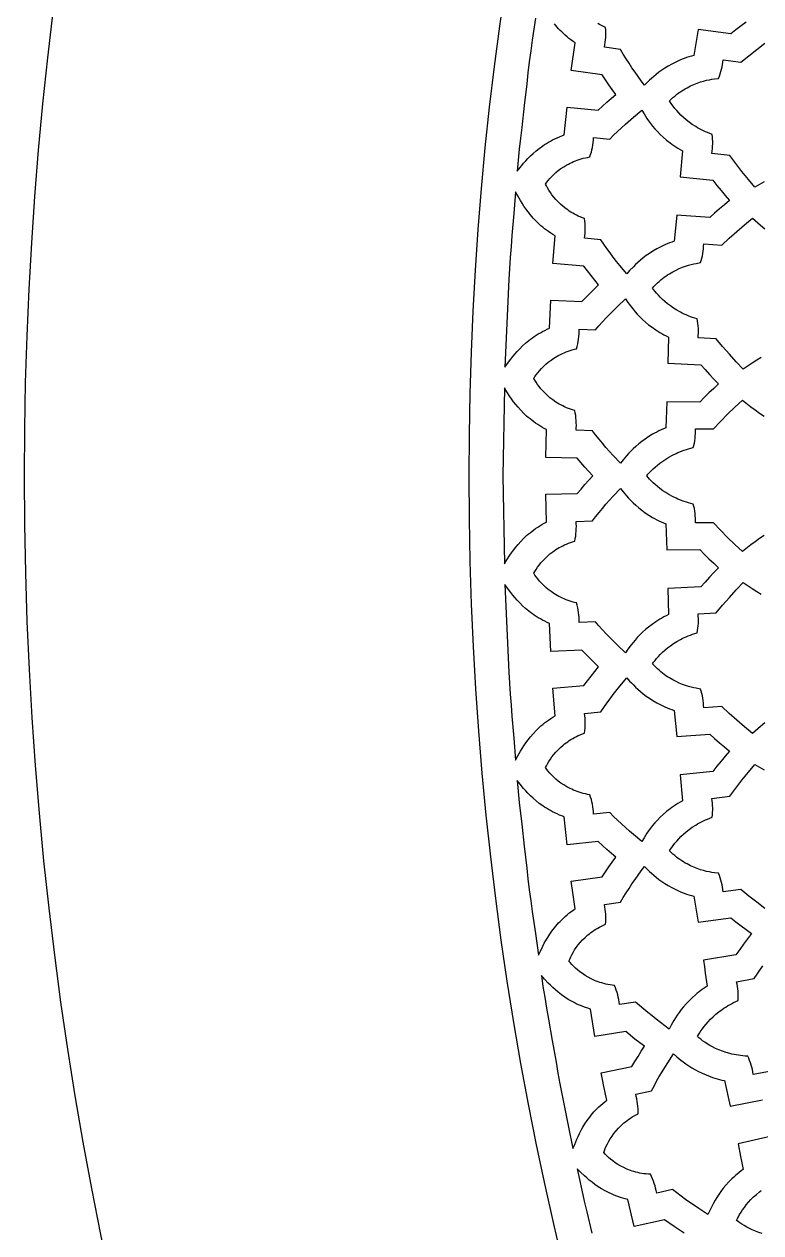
# Model space of a CAD drawing. Extents: x -550 to 550, y -550 to 550.
# Drawn here: x -550 to -442.3, y -110.6 to 66 of the extents above; entities that cross this region are included whole.
import ezdxf

# ---------------------------------------------------------------- set-up
doc = ezdxf.new("R2010")
doc.units = 0
doc.layers.add('LAYER_1', color=18, linetype='CONTINUOUS')
doc.layers.add('LAYER_10', color=4, linetype='CONTINUOUS')

msp = doc.modelspace()

# ---------------------------------------------------------------- linework, layer by layer
at = {"layer": 'LAYER_1'}
msp.add_lwpolyline([(0, 549.9999999999998, 0.4142135623730951), (-550, -4.34e-14, 0.4142135623730951), (0, -549.9999999999998, 0.4142135623730951), (550, -4.34e-14, 0.4142135623730951)], format="xyb", close=True, dxfattribs=at)
for points in [[(-475.2652081407513, 66.8621100997364), (-475.7186004350791, 63.68029786899749), (-475.9372152332568, 62.08829640221184), (-476.1469782479514, 60.49514681575934), (-476.3452913160436, 58.90053569559793), (-476.5295562744141, 57.30414962768555), (-476.8924901783325, 54.11033220696133), (-477.2604990008339, 50.91724542137611), (-477.4392569478966, 49.32025155390755), (-477.6107041542171, 47.72257098980009), (-477.7719807963329, 46.12391394391248), (-477.9202270507812, 44.52399063110352), (-477.4990801965588, 45.04961964235621), (-477.2519311870462, 45.35217778901944), (-476.9782580141529, 45.67613286241411), (-476.676455346544, 46.01766073707038), (-476.3449178528846, 46.3729372875184), (-475.9820402018399, 46.73813838828832), (-475.5862170620749, 47.10943991391029), (-475.1558431022548, 47.48301773891446), (-474.689312991045, 47.85504773783097), (-474.1850213971102, 48.22170578518998), (-473.9182133780788, 48.4018252878261), (-473.6413629891157, 48.57916775552164), (-473.3542695638039, 48.75325517259289), (-473.0567324357266, 48.92360952335609), (-472.7485509384671, 49.08975279212754), (-472.4295244056083, 49.2512069632235), (-472.0994521707334, 49.40749402096022), (-471.7581335674256, 49.55813594965399), (-471.405367929268, 49.70265473362107), (-471.0409545898438, 49.84057235717773), (-470.6349182128906, 53.89434051513672), (-466.0807189941406, 53.43268585205078), (-465.4436615720398, 54.01847371117439), (-464.8015493773907, 54.59888636296341), (-464.1530297120638, 55.17225571654098), (-463.4967498779297, 55.73691368103027), (-464.012758663729, 56.44250882923689), (-464.5193140714063, 57.15476974655647), (-465.5108032226562, 58.59406661987305), (-470.0462341308594, 59.22546768188477), (-469.43603515625, 63.25394439697266), (-469.7554057458548, 63.47415918874776), (-470.0617790463222, 63.69808073392115), (-470.3554773052447, 63.92528639608171), (-470.6368227702148, 64.15535353881837), (-470.9061376888249, 64.38785952572005), (-471.1637443086674, 64.62238172037561), (-471.4099648773347, 64.85849748637402), (-471.6451216424191, 65.09578418730415), (-471.8695368515133, 65.33381918675491), (-472.0835327522095, 65.57217984831526), (-472.481555618778, 66.04818761212022)], [(-444.4257337804719, 66.3086628650775), (-445.1931632986723, 65.73773107044283), (-445.9530652752026, 65.15696160313558), (-446.7057800292969, 64.56712341308594), (-451.4748840332031, 65.20121002197266), (-452.0934143066406, 61.43506240844727), (-452.4572012359092, 61.33191256326518), (-452.8110078172813, 61.22264666781321), (-453.1549408538673, 61.10766353824154), (-453.4891071487777, 60.98736199070035), (-453.8136135051228, 60.86214084133984), (-454.1285667260129, 60.73239890631018), (-454.7302409738697, 60.46094794384425), (-455.2949843172314, 60.17619963250404), (-455.8236511809807, 59.88134450149106), (-456.3170959900008, 59.57957308000683), (-456.7761731691747, 59.27407589725285), (-457.2017371433854, 58.96804348243064), (-457.5946423375159, 58.6646663647417), (-457.9557431764491, 58.36713507338754), (-458.2858940850682, 58.07864013756969), (-458.585949488256, 57.80237208648964), (-458.8567638108956, 57.5415214493489), (-459.3140869140625, 57.07883453369141), (-459.7808351685749, 57.71018239430594), (-460.2409963199889, 58.34672328141404), (-460.6937041263101, 58.988755939679), (-461.138092345544, 59.63657911376411), (-461.5732947356963, 60.2904915483327), (-461.9984450547724, 60.95079198804805), (-462.4126770607781, 61.61777917757347), (-462.8151245117188, 62.29175186157227), (-465.1609191894531, 62.63860702514648), (-465.0954172757793, 62.99254832183712), (-465.0424892128842, 63.34927533446887), (-465.0021847963403, 63.70810871025498), (-464.9745538217193, 64.0683690964087), (-464.9596460845933, 64.4293771401433), (-464.9575113805345, 64.79045348867203), (-464.9681995051147, 65.15091878920812), (-464.9917602539062, 65.51009368896484), (-465.2966861609806, 65.64608577959473), (-465.5910238460823, 65.78801939385536), (-465.8749457250458, 65.93550840471656), (-466.1486242137054, 66.08816668514814)], [(-441.8029307375289, 42.95762275531904), (-443.1683654785156, 42.16763305664062), (-444.1221228013308, 43.30256769314565), (-445.053226316834, 44.45653889870186), (-445.9611727896428, 45.6288198251342), (-446.845458984375, 46.81868362426758), (-449.46435546875, 47.12294769287109), (-449.4097855725624, 47.46577823125821), (-449.3693924276821, 47.8114269863991), (-449.3431520259492, 48.15902669024949), (-449.331040359204, 48.50771007476508), (-449.3330334192868, 48.85660987190158), (-449.349107198038, 49.20485881361472), (-449.3792376872977, 49.55158963186021), (-449.4234008789062, 49.89593505859375), (-449.7571769029773, 50.01938961232494), (-450.080744891181, 50.14889263695019), (-450.3942312450109, 50.28403061639978), (-450.6977623659608, 50.42439003460393), (-450.9914646555243, 50.56955737549291), (-451.275464515195, 50.71911912299697), (-451.5498883464667, 50.87266176104635), (-451.8148625508331, 51.02977177357131), (-452.3169676848244, 51.35303985776899), (-452.7827911291185, 51.685615247032), (-453.2133440956646, 52.02418981280235), (-453.6096377964123, 52.36545542652206), (-453.9726834433109, 52.70610395963315), (-454.3034922483098, 53.04282728357761), (-454.6030754233585, 53.37231726979747), (-454.8724441804064, 53.69126578973473), (-455.1126097314029, 53.99636471483141), (-455.3245832882974, 54.2843059165295), (-455.5093760630394, 54.55178126627105), (-455.6679992675781, 54.79548263549805), (-455.4121946881614, 55.04077386485395), (-455.1549117135129, 55.27332808493243), (-454.896498390421, 55.49349844947669), (-454.6373027656742, 55.7016381122299), (-454.3776728860609, 55.89810022693523), (-454.1179567983693, 56.08323794733587), (-453.8585025493879, 56.257404427175), (-453.5996581859052, 56.42095282019577), (-453.3417717547095, 56.57423628014138), (-453.0851913025892, 56.71760796075501), (-452.5773405227283, 56.97602859895901), (-452.0788902206296, 57.19903996475319), (-451.5926247706003, 57.38946728808298), (-451.1213285469476, 57.55013579889378), (-450.6677859239783, 57.68387072713102), (-450.234781276, 57.79349730274011), (-449.8250989773194, 57.88184075566649), (-449.4415234022439, 57.95172631585557), (-449.0868389250805, 58.00597921325274), (-448.4752807617188, 58.07888793945312), (-448.3469116874625, 58.40187386835929), (-448.2314805959747, 58.7306315883538), (-448.1292422717905, 59.06433373805299), (-448.0404514994445, 59.40215295607322), (-447.9653630634716, 59.74326188103083), (-447.9042317484068, 60.08683315154217), (-447.8573123387849, 60.43203940622358), (-447.8248596191406, 60.77805328369141), (-445.2081298828125, 60.45272064208984), (-444.0539889784832, 61.39726887801433), (-442.881291369883, 62.31914417123967), (-441.6906851979234, 63.21776749298092)], [(-442.2374191838082, 17.30644176667667), (-442.9038692884718, 16.88617284037493), (-443.5656476834155, 16.45844302575998), (-444.8786010742188, 15.58799171447754), (-445.9015707016774, 16.66408524836174), (-446.9031876475019, 17.7604772647769), (-447.8828753813918, 18.87650819702138), (-448.8400573730469, 20.01151847839355), (-451.4725036621094, 20.15862083435059), (-451.4396001965904, 20.50429366926488), (-451.421015396386, 20.85188653551742), (-451.4166718849203, 21.20053604664409), (-451.4264922856173, 21.54937881618077), (-451.4503992219011, 21.89755145766336), (-451.4883153171961, 22.24419058462776), (-451.5401631949262, 22.58843281060985), (-451.6058654785156, 22.92941474914551), (-451.9468980867481, 23.03281612145916), (-452.2780983904875, 23.14285312764564), (-452.5995677876405, 23.25910598379312), (-452.9114076761139, 23.38115490598978), (-453.2137194538148, 23.5085801103238), (-453.5066045186499, 23.64096181288334), (-453.7901642685259, 23.77788022975659), (-454.0645001013498, 23.9189155770317), (-454.5859056074686, 24.21165792714026), (-455.0716322202608, 24.51583059191441), (-455.5224911229811, 24.82807530005955), (-455.9392934988841, 25.14503378028107), (-456.3228505312246, 25.46334776128436), (-456.6739734032573, 25.77965897177482), (-456.9934732982368, 26.09060914045784), (-457.2821613994178, 26.39283999603882), (-457.5408488900549, 26.68299326722315), (-457.7703469534028, 26.95771068271623), (-457.9714667727163, 27.21363397122345), (-458.14501953125, 27.4474048614502), (-457.9040164535936, 27.70879818772431), (-457.6606657352459, 27.95738976771022), (-457.4153429213287, 28.1935204993969), (-457.1684235569642, 28.41753128077337), (-456.9202831872742, 28.62976300982862), (-456.6712973573809, 28.83055658455165), (-456.4218416124061, 29.02025290293145), (-456.1722914974717, 29.19919286295703), (-455.9230225576999, 29.36771736261738), (-455.6744103382126, 29.52616729990152), (-455.1806582405795, 29.8142070792971), (-454.6940395655481, 30.06603938505577), (-454.2175586740942, 30.28439140108951), (-453.7542199271937, 30.47199031131032), (-453.3070276858227, 30.63156329963019), (-452.8789863109567, 30.76583754996111), (-452.4731001635719, 30.87754024621508), (-452.0923736046439, 30.96939857230407), (-451.7398109951485, 31.04413971214009), (-451.1311950683594, 31.15317916870117), (-451.0233420527373, 31.48347996010547), (-450.928775245894, 31.81873420155859), (-450.8476945767824, 32.15809895074339), (-450.7802999743551, 32.50073126534275), (-450.7267913675651, 32.84578820303953), (-450.6873686853652, 33.19242682151658), (-450.6622318567081, 33.53980417845678), (-450.6515808105469, 33.88707733154297), (-448.0202026367188, 33.7187385559082), (-446.9278963718659, 34.73091566443), (-445.815601481802, 35.72152169967508), (-444.6839793615792, 36.68999088563193), (-443.53369140625, 37.63575744628906), (-442.3394885509333, 36.61510596920058), (-441.7361866243421, 36.11160593504318)], [(-441.8275384873348, -8.721757325153167), (-442.4723833923489, -9.172158900280644), (-443.1111398154581, -9.63153113048931), (-443.7447779207251, -10.09806995432742), (-445.0005798339844, -11.04543113708496), (-446.0892270199776, -10.03255253305113), (-447.1577854336825, -8.998083327810036), (-448.2056710402142, -7.942675738731366), (-449.2322998046875, -6.866981983184814), (-451.8689270019531, -6.877564907073975), (-451.8577894665574, -6.530401132118806), (-451.8610835895591, -6.18222305756832), (-451.878669607956, -5.833885742464629), (-451.9104077587455, -5.486244245849845), (-451.9561582789252, -5.140153626766084), (-452.0157814054927, -4.796468944255459), (-452.0891373754455, -4.456045257360083), (-452.1760864257812, -4.11973762512207), (-452.5231902925493, -4.036922054656806), (-452.8608684301736, -3.946894059355055), (-453.1891970889944, -3.850078785053249), (-453.508252519352, -3.746901377587822), (-453.818110971587, -3.637786982795208), (-454.1188486960397, -3.523160746511842), (-454.4105419430504, -3.403447814574156), (-454.6932669629596, -3.279073332818585), (-455.2321173228348, -3.018040303199523), (-455.7360097783884, -2.743462824346128), (-456.2055543323435, -2.458742062949871), (-456.6413609874231, -2.167279185702223), (-457.0440397463504, -1.872475359294655), (-457.4142006118483, -1.577731750418637), (-457.7524535866401, -1.286449525765643), (-458.0594086734486, -1.002029852027142), (-458.335675874997, -0.7278738958946054), (-458.5818651940085, -0.4673828240595052), (-458.9864501953125, -0.0010000000474975), (-458.7985866312304, 0.2219578056522275), (-458.5818651913409, 0.4653828315998169), (-458.3356758727022, 0.7258739107402505), (-458.0594086723728, 1.000029876018508), (-457.752453587411, 1.28444956037957), (-457.4142006148752, 1.575731796768417), (-457.0440397518237, 1.870475418130026), (-456.6413609953149, 2.16527925740938), (-456.2055543424071, 2.456742147551457), (-455.7360097901586, 2.741462921501238), (-455.2321173356278, 3.016040412203702), (-454.693266975873, 3.277073452603829), (-454.4105419556174, 3.401447939235823), (-454.1188487079527, 3.521160875646599), (-453.8181109825111, 3.635787115954281), (-453.508252528925, 3.744901514276992), (-453.1891970968267, 3.848078924732854), (-452.8608684358484, 3.944894201439988), (-452.5231902956225, 4.034922198516518), (-452.1760864257812, 4.117737770080566), (-452.0891373754455, 4.454045402318579), (-452.0157814054927, 4.794469089213955), (-451.9561582789252, 5.13815377172458), (-451.9104077587455, 5.484244390808342), (-451.878669607956, 5.831885887423125), (-451.8610835895591, 6.180223202526816), (-451.8577894665574, 6.528401277077302), (-451.8689270019531, 6.875565052032471), (-449.2322998046875, 6.864982128143311), (-448.2056710402142, 7.940675883689862), (-447.1577854336825, 8.996083472768532), (-446.0892270199776, 10.03055267800963), (-445.0005798339844, 11.04343128204346), (-443.7447779207251, 10.09607009928592), (-443.1111398154581, 9.629531275447807), (-442.4723833923489, 9.17015904523914), (-441.8275384873348, 8.719757470111663)], [(-441.7361866243421, -36.11360483641037), (-442.3394885509333, -36.61710487056777), (-443.53369140625, -37.63775634765625), (-444.6839793615792, -36.69198978699912), (-445.815601481802, -35.72352060104227), (-446.9278963718659, -34.73291456579719), (-448.0202026367188, -33.72073745727539), (-450.6515808105469, -33.88907623291016), (-450.6622318634476, -33.54180331731784), (-450.6873687118645, -33.19442620194627), (-450.7267914193717, -32.84778782720731), (-450.7803000495434, -32.50273113351283), (-450.8476946659538, -32.16009906127469), (-450.9287753321772, -31.82073455090477), (-451.0233421117875, -31.48548054281491), (-451.1311950683594, -31.15517997741699), (-451.7398109951485, -31.04614052085591), (-452.0923736046439, -30.97139938101989), (-452.4731001635719, -30.8795410549309), (-452.8789863109567, -30.76783835867693), (-453.3070276858227, -30.63356410834601), (-453.7542199271937, -30.47399112002614), (-454.2175586740942, -30.28639220980533), (-454.6940395655481, -30.06804019377159), (-455.1806582405795, -29.81620788801292), (-455.4268303841318, -29.67688438151424), (-455.6744103382126, -29.52816810861734), (-455.9230225576999, -29.3697181713332), (-456.1722914974717, -29.20119367167285), (-456.4218416124061, -29.02225371164727), (-456.6712973573809, -28.83255739326747), (-456.9202831872742, -28.63176381854444), (-457.1684235569642, -28.41953208948919), (-457.4153429213287, -28.19552130811272), (-457.6606657352459, -27.95939057642604), (-457.9040164535936, -27.71079899644013), (-458.14501953125, -27.44940567016602), (-457.9714667727163, -27.21563477993927), (-457.7703469534028, -26.95971149143205), (-457.5408488900549, -26.68499407593897), (-457.2821613994178, -26.39484080475464), (-456.9934732982368, -26.09260994917366), (-456.6739734032573, -25.78165978049064), (-456.3228505312246, -25.46534857000018), (-455.9392934988841, -25.14703458899689), (-455.5224911229811, -24.83007610877537), (-455.0716322202608, -24.51783140063023), (-454.5859056074686, -24.21365873585608), (-454.0645001013498, -23.92091638574752), (-453.7901642685259, -23.7798810384724), (-453.5066045186499, -23.64296262159916), (-453.2137194538148, -23.51058091903962), (-452.9114076761139, -23.38315571470561), (-452.5995677876405, -23.26110679250894), (-452.2780983904875, -23.14485393636146), (-451.9468980867481, -23.03481693017498), (-451.6058654785156, -22.93141555786133), (-451.5401631949262, -22.59043361932567), (-451.4883153171961, -22.24619139334358), (-451.4503992219011, -21.89955226637919), (-451.4264922856173, -21.55137962489659), (-451.4166718849203, -21.20253685535991), (-451.421015396386, -20.85388734423324), (-451.4396001965904, -20.5062944779807), (-451.4725036621094, -20.16062164306641), (-448.8400573730469, -20.01351928710938), (-447.8828751622723, -18.8785089768718), (-446.9031871763315, -17.76247805394748), (-445.9015702140413, -16.66608581820653), (-444.8786010742188, -15.58999156951904), (-443.5656481397887, -16.46044379452633), (-442.9038697811078, -16.88817378474915), (-442.2374196262676, -17.30844275911733)], [(-441.6906851979234, -63.21976639434811), (-442.881291369883, -62.32114307260686), (-444.0539889784832, -61.39926777938152), (-445.2081298828125, -60.45471954345703), (-447.8248596191406, -60.78005218505859), (-447.8573123387849, -60.43403830759077), (-447.9042317484068, -60.08883205290937), (-447.9653630634716, -59.74526078239803), (-448.0404514994445, -59.40415185744041), (-448.1292422717905, -59.06633263942018), (-448.2314805959747, -58.73263048972099), (-448.3469116874625, -58.40387276972648), (-448.4752807617188, -58.08088684082031), (-449.0868389250805, -58.00797811461993), (-449.4415234022439, -57.95372521722275), (-449.8250989773194, -57.88383965703368), (-450.234781276, -57.7954962041073), (-450.6677859239783, -57.68586962849821), (-451.1213285469476, -57.55213470026096), (-451.5926247706003, -57.39146618945016), (-452.0788902206296, -57.20103886612038), (-452.5773405227283, -56.9780275003262), (-453.0851913025892, -56.7196068621222), (-453.3417717547095, -56.57623518150857), (-453.5996581859052, -56.42295172156296), (-453.8585025493879, -56.25940332854218), (-454.1179567983693, -56.08523684870306), (-454.3776728860609, -55.90009912830242), (-454.6373027656742, -55.70363701359709), (-454.896498390421, -55.49549735084388), (-455.1549117135129, -55.27532698629962), (-455.4121946881614, -55.04277276622113), (-455.6679992675781, -54.79748153686523), (-455.5093760630394, -54.55378016763824), (-455.3245832882974, -54.28630481789669), (-455.1126097314029, -53.9983636161986), (-454.8724441804064, -53.69326469110192), (-454.6030754233585, -53.37431617116466), (-454.3034922483098, -53.0448261849448), (-453.9726834433109, -52.70810286100033), (-453.6096377964123, -52.36745432788925), (-453.2133440956646, -52.02618871416954), (-452.7827911291185, -51.68761414839918), (-452.3169676848244, -51.35503875913618), (-451.8148625508331, -51.0317706749385), (-451.5498883464667, -50.87466066241354), (-451.275464515195, -50.72111802436416), (-450.9914646555243, -50.57155627686009), (-450.6977623659608, -50.42638893597112), (-450.3942312450109, -50.28602951776696), (-450.080744891181, -50.15089153831738), (-449.7571769029773, -50.02138851369212), (-449.4234008789062, -49.89793395996094), (-449.3792376872977, -49.5535885332274), (-449.349107198038, -49.20685771498191), (-449.3330334192868, -48.85860877326877), (-449.331040359204, -48.50970897613227), (-449.3431520259492, -48.16102559161668), (-449.3693924276821, -47.81342588776629), (-449.4097855725624, -47.46777713262539), (-449.46435546875, -47.12494659423828), (-446.845458984375, -46.82068252563477), (-445.9611727896428, -45.63081872650139), (-445.053226316834, -44.45853780006905), (-444.1221228013308, -43.30456659451283), (-443.1683654785156, -42.16963195800781), (-441.8029307375289, -42.95962165668622)], [(-440.8063049316406, -86.97383117675781), (-443.3990478515625, -87.4551010131836), (-443.4531774097932, -87.11172260508584), (-443.5217074266222, -86.77006338763798), (-443.6043260683798, -86.43093056446759), (-443.7007215013963, -86.0951313392024), (-443.8105818920019, -85.76347291546999), (-443.9335954065268, -85.43676249689804), (-444.0694502113015, -85.1158072871142), (-444.2178344726562, -84.8014144897461), (-444.5706403046339, -84.78185712256519), (-444.9155129914595, -84.75346075561865), (-445.2524508048839, -84.71666022678697), (-445.5814520166576, -84.67189037395067), (-445.9025148985316, -84.61958603499019), (-446.2156377222567, -84.56018204778601), (-446.5208187595835, -84.49411325021865), (-446.8180562822629, -84.42181448016856), (-447.3886938706826, -84.26026637414219), (-447.927536661522, -84.07901643275072), (-448.4345708287875, -83.88154335903808), (-448.9097825464851, -83.67132585604807), (-449.3531579886211, -83.45184262682463), (-449.7646833292019, -83.22657237441157), (-450.1443447422337, -82.99899380185278), (-450.4921284017225, -82.77258561219213), (-450.8080204816749, -82.55082650847349), (-451.0920071560969, -82.33719519374071), (-451.3440745989948, -82.13517037103765), (-451.564208984375, -81.9482307434082), (-451.421057784611, -81.69557230874065), (-451.2532223840594, -81.41762301297597), (-451.0594963946929, -81.11762445630153), (-450.8386734284844, -80.79881823890473), (-450.5895470974069, -80.46444596097298), (-450.3109110134332, -80.11774922269365), (-450.001558788536, -79.76196962425415), (-449.6602840346885, -79.4003487658419), (-449.2858803638635, -79.03612824764427), (-448.8771413880337, -78.67254966984866), (-448.4328607191721, -78.31285463264248), (-447.9518319692515, -77.96028473621311), (-447.6971600676357, -77.78768471584829), (-447.4328487502449, -77.61808158074797), (-447.1587472185759, -77.45188053093553), (-446.8747046741252, -77.28948676643441), (-446.5805703183894, -77.13130548726805), (-446.2761933528651, -76.97774189345986), (-445.9614229790489, -76.82920118503327), (-445.6361083984375, -76.68608856201172), (-445.6135879089414, -76.3397638394134), (-445.605248092013, -75.99193693458517), (-445.6110512297759, -75.64347512237569), (-445.6309596043535, -75.29524567763363), (-445.6649354978694, -74.94811587520763), (-445.7129411924469, -74.60295298994635), (-445.7749389702097, -74.26062429669841), (-445.8508911132812, -73.9219970703125), (-443.2549438476562, -73.461669921875), (-442.8524253382203, -72.83710509101451), (-442.4436269254658, -72.21640677686992), (-442.0282492366117, -71.59997654633798)], [(-440.9359741210938, -96.51782989501953), (-445.6248168945312, -97.6001205444336), (-445.2640832596054, -99.47376962893992), (-445.0728489122767, -100.408452976497), (-444.8739624023438, -101.3415069580078), (-445.1757976289281, -101.5654173482374), (-445.4660400997719, -101.7916019902291), (-445.7449433141203, -102.0197197512254), (-446.0127607712187, -102.2494294984684), (-446.2697459703126, -102.4803900992006), (-446.516152410647, -102.7122604206643), (-446.9782430120193, -103.1773656947554), (-447.401060569298, -103.6420162586802), (-447.786633076446, -104.1034830503773), (-448.1369885274257, -104.5590370077852), (-448.4541549161997, -105.0059490688426), (-448.7401602367307, -105.441490171488), (-448.9970324829812, -105.8629312536599), (-449.2267996489139, -106.2675432532969), (-449.4314897284913, -106.6525971083376), (-449.7737506044306, -107.3531141363843), (-450.0400390625, -107.9426498413086), (-451.3592428357088, -107.073607084486), (-452.0143391475281, -106.6319005488762), (-452.6650457787032, -106.1838355734245), (-453.3103232561441, -105.728235906849), (-453.9491321067602, -105.2639252978675), (-454.580432857461, -104.7897274951981), (-455.2031860351562, -104.3044662475586), (-457.5218811035156, -104.8041152954102), (-457.5918913587648, -104.4508860629707), (-457.6753602954042, -104.1001677946315), (-457.7714267932849, -103.7522563225104), (-457.879229732258, -103.4074474787251), (-457.9979079921744, -103.0660370953933), (-458.1266004528852, -102.7283210046328), (-458.2644459942413, -102.3945950385614), (-458.4105834960938, -102.0651550292969), (-458.7417184656659, -102.0447764235201), (-459.0650514424279, -102.0150871173773), (-459.3806075605929, -101.9765106809146), (-459.6884119543739, -101.9294706841779), (-459.988489757984, -101.8743906972133), (-460.2808661056361, -101.8116942900668), (-460.5655661315431, -101.7418050327844), (-460.8426149699181, -101.6651464954122), (-461.1120377549743, -101.582142247996), (-461.3738596209245, -101.4932158605821), (-461.874801132359, -101.2992909459447), (-462.3456405779259, -101.0867603118682), (-462.7865790313292, -100.8590125187208), (-463.197817566273, -100.6194361268704), (-463.5795572564614, -100.3714196966854), (-463.9319991755984, -100.1183517885338), (-464.2553443973882, -99.86362096278373), (-464.5497939955347, -99.6106157798034), (-464.8155490437422, -99.36272479996092), (-465.0528106157147, -99.12333658362445), (-465.2617797851562, -98.89583969116211), (-465.1607882785511, -98.60246424259762), (-465.0387472994416, -98.28675594628498), (-464.8940955755511, -97.95171851843568), (-464.7252718346025, -97.60035567526123), (-464.530714804319, -97.23567113297312), (-464.3088632124237, -96.86066860778288), (-464.0581557866398, -96.478351815902), (-463.7770312546902, -96.09172447354199), (-463.4639283442982, -95.70379029691432), (-463.1172857831868, -95.31755300223051), (-462.9308992360249, -95.12600934693366), (-462.7355422990792, -94.93601630570208), (-462.5310198133153, -94.74794934306222), (-462.3171366196984, -94.56218392354052), (-462.0936975591941, -94.37909551166341), (-461.8605074727677, -94.19905957195732), (-461.6173712013845, -94.02245156894871), (-461.36409358601, -93.849646967164), (-461.1004794676095, -93.68102123112962), (-460.8263336871485, -93.51694982537204), (-460.5414610855922, -93.35780821441767), (-460.2456665039062, -93.20397186279297), (-460.2446599358952, -92.84411374460389), (-460.2565912048203, -92.48377392131937), (-460.2813673130622, -92.12362820083041), (-460.3188952630015, -91.76435239102801), (-460.3690820570188, -91.40662229980319), (-460.4318346974945, -91.0511137350469), (-460.5070601868093, -90.69850250465014), (-460.5946655273438, -90.3494644165039), (-458.2738037109375, -89.863037109375), (-457.9113468370367, -89.16407893174537), (-457.5346200146403, -88.47258412359264), (-457.1451794383677, -87.78791359842126), (-456.7445813028385, -87.10942826973573), (-456.3343818026722, -86.4364890510405), (-455.9161371324885, -85.76845685584004), (-455.0617370605469, -84.4445571899414), (-454.5786006493011, -84.87806560005234), (-454.2936484024079, -85.12227507456583), (-453.9788482976292, -85.38040224473328), (-453.6335064621856, -85.64915774756614), (-453.256929023298, -85.92525222007588), (-452.8484221081874, -86.20539629927394), (-452.4072918440746, -86.48630062217178), (-451.9328443581803, -86.76467582578087), (-451.4243857777256, -87.03723254711268), (-450.8812222299312, -87.30068142317864), (-450.3026598420179, -87.55173309099023), (-449.6880047412067, -87.78709818755888), (-449.3669255882209, -87.89787034569318), (-449.0365630547183, -88.00348734989606), (-448.6968304066017, -88.10353802979395), (-448.3476409097738, -88.19761121501327), (-447.9889078301369, -88.28529573518043), (-447.6205444335938, -88.36618041992188), (-446.7666931152344, -92.0863037109375), (-442.0438842773438, -91.16809844970703)], [(-453.5082397460938, -110.6745452880859), (-454.2309192572852, -110.1931694924532), (-454.9469831391741, -109.7022217445303), (-456.3638000488281, -108.6988677978516), (-460.8306274414062, -109.7010345458984), (-461.7414245605469, -105.7303466796875), (-462.1180224306211, -105.6376807531275), (-462.483771051206, -105.536873028642), (-462.8388200235462, -105.4284345868935), (-463.1833189488866, -105.3128765085443), (-463.5174174284718, -105.1907098742569), (-463.8412650635465, -105.0624457646936), (-464.1550114553556, -104.9285952605168), (-464.4588062051438, -104.789669442389), (-464.7527989141557, -104.6461793909725), (-465.0371391836361, -104.4986361869298), (-465.5774608089814, -104.1934346436151), (-466.0809678911376, -103.8781534577442), (-466.5488572400624, -103.5568812746161), (-466.9823256657138, -103.2337067395302), (-467.3825699780496, -102.9127184977855), (-467.7507869870277, -102.5980051946812), (-468.088173502606, -102.2936554755166), (-468.6752422933945, -101.7324013702031), (-469.1533508300781, -101.2616653442383), (-468.8206111316981, -102.8335052265363), (-468.475435700448, -104.4026676029542), (-468.1199136553636, -105.9696004160895), (-467.7561341154803, -107.5347516085396), (-467.01215902746, -110.6615009017742)], [(-442.0848208816627, -110.7119218749236), (-442.6033938115594, -110.5453303711439), (-443.0909446022141, -110.3641599159742), (-443.5472534297442, -110.1718710086116), (-443.972100470267, -109.9719241482531), (-444.3652658999001, -109.7677798340958), (-444.7265298947609, -109.5628985653366), (-445.0556726309666, -109.3607408411727), (-445.3524742846348, -109.1647671608011), (-445.6167150318828, -108.9784380234187), (-445.8481750488281, -108.8052139282227), (-445.7210050908603, -108.5445505065163), (-445.5707310502186, -108.2571556463672), (-445.3959537304223, -107.9461973038293), (-445.1952739349915, -107.6148434349565), (-444.9672924674457, -107.2662619958029), (-444.7106101313045, -106.9036209424223), (-444.4238277300877, -106.5300882308688), (-444.1055460673151, -106.1488318171962), (-443.7543659465063, -105.7630196574587), (-443.3688881711809, -105.37581970771), (-442.9477135448587, -104.9903999240043), (-442.4894428710593, -104.6099282623954), (-442.2459592674556, -104.4225379636442)]]:
    msp.add_lwpolyline(points, dxfattribs=at)
for points in [[(-473.7648162841797, 42.63896560668945), (-473.5843160283491, 42.89130692539236), (-473.3764990746616, 43.15838485822161), (-473.140817645929, 43.43690264843808), (-472.876723964963, 43.72356353930267), (-472.5836702545754, 44.01507077407627), (-472.2611087375778, 44.30812759601979), (-471.9084916367823, 44.59943724839412), (-471.5252711750006, 44.88570297446016), (-471.1108995750444, 45.1636280174788), (-470.6648290597255, 45.42991562071093), (-470.4297355284337, 45.55766514592608), (-470.1865118518557, 45.68126902741745), (-469.935089557843, 45.80031517059264), (-469.6754001742469, 45.91439148085926), (-469.407375228919, 46.02308586362493), (-469.1309462497107, 46.12598622429725), (-468.8460447644736, 46.22268046828384), (-468.552602301059, 46.31275650099231), (-468.2505503873185, 46.39580222783027), (-467.9398205511036, 46.47140555420535), (-467.6203443202656, 46.53915438552514), (-467.2920532226562, 46.59863662719727), (-467.1799711734229, 46.94106480353733), (-467.0799684365635, 47.28791993583322), (-466.9921844225297, 47.63853738575322), (-466.916758541773, 47.99225251496566), (-466.8538302047448, 48.3484006851388), (-466.8035388218967, 48.70631725794095), (-466.7660238036802, 49.06533759504041), (-466.7414245605469, 49.42479705810547), (-464.3799743652344, 49.20560073852539), (-463.823317167211, 49.76215434581516), (-463.2567737377099, 50.30873666374073), (-462.6815277235838, 50.8463933330009), (-462.098762771686, 51.37616999429449), (-460.9154106419871, 52.41626585577717), (-459.7161865234375, 53.4373893737793), (-459.3784923613875, 52.88355062551494), (-459.1771067477529, 52.56723227082834), (-458.9517837071825, 52.22858181239553), (-458.700839435779, 51.87054966268402), (-458.4225901296452, 51.49608623416134), (-458.1153519848843, 51.10814193929502), (-457.7774411975989, 50.70966719055262), (-457.407173963892, 50.30361240040164), (-457.0028664798664, 49.89292798130964), (-456.5628349416249, 49.48056434574413), (-456.0853955452706, 49.06947190617265), (-455.5688644869062, 48.66260107506274), (-455.2954133957523, 48.46167076657698), (-455.0115579626346, 48.26290226488193), (-454.7170877120657, 48.06666437153604), (-454.4117921685586, 47.87332588809775), (-454.0954608566262, 47.6832556161255), (-453.7678833007812, 47.49682235717773), (-454.1053466796875, 43.69615173339844), (-449.322021484375, 43.18153762817383), (-448.7285686442549, 42.42479910234076), (-448.1205389559335, 41.67944590011826), (-447.4998891731901, 40.94432769079928), (-446.8685760498047, 40.21829414367676), (-447.6070559979315, 39.61247094360398), (-448.3369853027167, 38.99650213632954), (-449.058757496915, 38.37114000701459), (-449.7727661132812, 37.73713684082031), (-454.5711669921875, 38.08487319946289), (-454.9519958496094, 34.28755950927734), (-455.3093493305249, 34.16257071368663), (-455.6562788044582, 34.03201654221034), (-455.9929245682921, 33.89629630308319), (-456.3194269189092, 33.75580930453989), (-456.6359261531925, 33.61095485481518), (-456.9425625680249, 33.46213226214374), (-457.5268081268677, 33.15417988089961), (-458.0732859705001, 32.83514662668523), (-458.5831184739849, 32.50822696537835), (-459.0574280123842, 32.17661536285668), (-459.4973369607608, 31.84350628499796), (-459.903967694177, 31.51209419767992), (-460.2784425876955, 31.1855735667803), (-460.6218840163787, 30.86713885817682), (-460.935414355289, 30.55998453774722), (-461.4772312640416, 29.99229492492059), (-461.9128723144531, 29.50806045532227), (-462.9002846386212, 30.72617741812476), (-463.3874840472723, 31.3407613212342), (-463.8685291169958, 31.9601127836756), (-464.3420574703126, 32.58504476409382), (-464.8067067297436, 33.21637022113375), (-465.2611145178095, 33.85490211344026), (-465.7039184570312, 34.5014533996582), (-468.0663452148438, 34.70740509033203), (-468.0231694968336, 35.06483448522381), (-467.9927324677975, 35.42425525152794), (-467.9750360118329, 35.78498649982549), (-467.970082013037, 36.14634734069755), (-467.9778723555069, 36.50765688472522), (-467.99840892334, 36.86823424248958), (-468.0316936006334, 37.22739852457173), (-468.0777282714844, 37.58446884155273), (-468.3906983277967, 37.70212384000342), (-468.6934532394156, 37.8263298540841), (-468.9861419494819, 37.95669176949281), (-469.2689134011364, 38.09281447192759), (-469.54191653752, 38.23430284708646), (-469.8053003017736, 38.38076178066746), (-470.059213637038, 38.53179615836861), (-470.3038054864541, 38.68701086588796), (-470.5392247931628, 38.84601078892351), (-470.7656205003048, 39.00840081317332), (-471.1919368884526, 39.34177070810783), (-471.5839461960243, 39.6839596362757), (-471.9428399681467, 40.03180668326119), (-472.2698097499468, 40.38215093464855), (-472.5660470865515, 40.73183147602204), (-472.8327435230875, 41.0776873929659), (-473.0710906046819, 41.41655777106438), (-473.2822798764614, 41.74528169590172), (-473.467502883553, 42.06069825306218), (-473.6279511710835, 42.35964652813001)], [(-479.7253112792969, 15.86241245269775), (-479.3301765129451, 16.40788988019893), (-478.8446447295377, 17.06217805853273), (-478.5631870333499, 17.42068502234034), (-478.2533785751924, 17.79506528555028), (-477.9133021858297, 18.18154238539393), (-477.5410406960268, 18.57633985910269), (-477.1346769365482, 18.97568124390796), (-476.6922937381587, 19.37579007704111), (-476.2119739316229, 19.77288989573354), (-475.9569886849142, 19.9691312800493), (-475.6918003477057, 20.16320423721665), (-475.4161692738429, 20.35463670938951), (-475.1298558171716, 20.54295663872181), (-474.8326203315373, 20.72769196736748), (-474.5242231707854, 20.90837063748043), (-474.2044246887618, 21.08452059121459), (-473.8729852393119, 21.25566977072389), (-473.5296651762813, 21.42134611816225), (-473.1742248535156, 21.58107757568359), (-473.0237121582031, 25.65247535705566), (-468.4501342773438, 25.46400833129883), (-467.8512310442289, 26.08694570606113), (-467.2469382575886, 26.70481005779143), (-466.6358068963532, 27.31601589780741), (-466.0163879394531, 27.91897773742676), (-466.5705640152046, 28.58861613462221), (-467.1132829762572, 29.26748564523408), (-467.6455259154899, 29.95449666016372), (-468.1682739257812, 30.6485595703125), (-472.7315673828125, 31.0075626373291), (-472.3706665039062, 35.06588745117188), (-472.7032495256935, 35.26671952283638), (-473.0230833235146, 35.47202092349342), (-473.3304636080533, 35.6813508833463), (-473.6256860899933, 35.89426863259835), (-473.9090464800184, 36.11033340145286), (-474.1808404888124, 36.32910442011315), (-474.4413638270592, 36.55014091878252), (-474.6909122054425, 36.7730021276643), (-474.9297813346461, 36.99724727696179), (-475.1582669253539, 37.22243559687828), (-475.5852703340169, 37.67387866938161), (-475.9742881169018, 38.12380518680074), (-476.3276859594793, 38.56868899076215), (-476.6478295472194, 39.00500392289236), (-476.9370845655927, 39.42922382481781), (-477.1978167000696, 39.83782253816503), (-477.4323916361201, 40.22727390456048), (-477.8325326548245, 40.93462996300201), (-478.1564331054688, 41.5230827331543), (-478.4204978654922, 38.32004341039918), (-478.6887397331781, 35.11706375408612), (-478.8152378366719, 33.51502903262235), (-478.9317531222143, 31.91232850590151), (-479.0346098915164, 30.30873526663437), (-479.1201324462891, 28.70402240753174)], [(-475.4846343994141, 14.22991991043091), (-475.3193596157831, 14.49345750105611), (-475.1272907776225, 14.77302111403412), (-474.907721871401, 15.0653948167372), (-474.6599468835872, 15.36736267653762), (-474.38325980065, 15.67570876080766), (-474.0769546090578, 15.98721713691956), (-473.7403252952795, 16.29867187224561), (-473.3726658457838, 16.60685703415806), (-472.9732702470394, 16.90855669002918), (-472.541432485515, 17.20055490723124), (-472.3131271644817, 17.34191099738521), (-472.0764465476791, 17.47963575313651), (-471.8313023834159, 17.61332718290668), (-471.5776064200007, 17.74258329511725), (-471.315270405742, 17.86700209818975), (-471.0442060889483, 17.98618160054573), (-470.7643252179283, 18.0997198106067), (-470.4755395409907, 18.2072147367942), (-470.1777608064438, 18.30826438752977), (-469.8709007625964, 18.40246677123495), (-469.5548711577571, 18.48941989633126), (-469.2295837402344, 18.56872177124023), (-469.1391905932984, 18.9174095081348), (-469.0611621142718, 19.2697653702359), (-468.9955878879656, 19.62511522279862), (-468.9425574991907, 19.98278493107807), (-468.9021605327583, 20.34210036032932), (-468.8744865734792, 20.70238737580748), (-468.8596252061644, 21.06297184276762), (-468.857666015625, 21.42317962646484), (-466.4874267578125, 21.34560394287109), (-465.9668866171023, 21.93449762965133), (-465.435868364757, 22.51405143133734), (-464.8956151473917, 23.08523305368637), (-464.3473701116215, 23.64901020245566), (-463.2318771713276, 24.75822190228388), (-462.0993347167969, 25.84942817687988), (-461.7276091910701, 25.31674797078269), (-461.50682633744, 25.01306069291214), (-461.2607641707087, 24.68852740038747), (-460.9879232514342, 24.34618716962905), (-460.6868041401736, 23.98907907705725), (-460.3559073974849, 23.62024219909246), (-459.9937335839254, 23.24271561215505), (-459.5987832600529, 22.85953839266541), (-459.1695569864248, 22.4737496170439), (-458.7045553235988, 22.0883883617109), (-458.2022788321325, 21.70649370308681), (-457.6612280725834, 21.33110471759198), (-457.375693767452, 21.14679956364942), (-457.0799036055092, 20.96526048164681), (-456.7736701568243, 20.7868673561367), (-456.4568059914674, 20.61200007167166), (-456.1291236795079, 20.44103851280421), (-455.7904357910156, 20.27436256408691), (-455.888427734375, 16.45974731445312), (-451.0829162597656, 16.23211860656738), (-450.4515073034358, 15.51457655105175), (-449.8104947853167, 14.80535365463052), (-449.1576484182403, 14.10700073150742), (-448.4907379150391, 13.42206859588623), (-449.1896814948419, 12.77312094476101), (-449.8794833391878, 12.11457207584049), (-450.5605776020745, 11.44714829990488), (-451.2333984375, 10.77157592773438), (-456.0439758300781, 10.83172512054443), (-456.185791015625, 7.018239974975586), (-456.5344283417402, 6.872071667970207), (-456.8723337917382, 6.720974111481294), (-457.199671395614, 6.565337366951804), (-457.5166051833622, 6.405551495824699), (-457.8232991849781, 6.24200655954294), (-458.1199174304562, 6.075092619549489), (-458.6835827729793, 5.732717974199351), (-459.2089134508907, 5.381548051317971), (-459.6972217041496, 5.024703342449031), (-460.1498197727152, 4.66530433913622), (-460.5680198965467, 4.306471532923224), (-460.9531343156034, 3.951325415353728), (-461.3064752698443, 3.602986477971418), (-461.6293549992288, 3.264575212319979), (-461.9230857437159, 2.939212109943099), (-462.4283492378349, 2.340112361187754), (-462.832763671875, 1.830651164054871), (-463.8945777197329, 2.98759589561136), (-464.4193297725938, 3.571979654221398), (-464.9382419458478, 4.161491331973003), (-465.450011815324, 4.757021171806455), (-465.9533369568514, 5.359459416662033), (-466.4469149462587, 5.969696309480017), (-466.929443359375, 6.588622093200684), (-469.2999877929688, 6.652925491333008), (-469.279333029593, 7.012458007962568), (-469.2715179476287, 7.373177318082682), (-469.2765000749104, 7.734404460858248), (-469.2942369392726, 8.095460475454168), (-469.32468606855, 8.455666401035337), (-469.367804990577, 8.81434327676666), (-469.4235512331885, 9.170812141813034), (-469.4918823242188, 9.524394035339355), (-469.8118135586984, 9.623126758782027), (-470.1219343857759, 9.729009500680563), (-470.4223699898552, 9.841638968609729), (-470.7132455553401, 9.960611870144284), (-470.9946862666346, 10.08552491285899), (-471.2668173081424, 10.21597480432861), (-471.5297638642677, 10.3515582521279), (-471.7836511194142, 10.49187196383163), (-472.0286042579857, 10.63651264701455), (-472.2647484643863, 10.78507700925143), (-472.7111108182901, 11.09236360118611), (-473.1237396563565, 11.41050540023375), (-473.5036364538168, 11.73627606699245), (-473.8518026859021, 12.06644926206029), (-474.1692398278435, 12.39779864603538), (-474.4569493548722, 12.72709787951579), (-474.7159327422193, 13.05112062309961), (-474.9471914651158, 13.36664053738495), (-475.151726998793, 13.67043128296988), (-475.3305408184821, 13.95926652045251)], [(-479.79736328125, -12.85536956787109), (-479.4372381030518, -12.28728201417318), (-478.9936362486845, -11.6051248455155), (-478.7351695066764, -11.23041480019574), (-478.4493991221126, -10.83816092467884), (-478.1341802704885, -10.43202107681237), (-477.7873681272998, -10.01565311444396), (-477.4068178680419, -9.592714895421189), (-476.9903846682103, -9.166864277591655), (-476.5359237033006, -8.741759118802959), (-476.2937625512837, -8.5306291671263), (-476.0412901488081, -8.321057276902696), (-475.7782383928107, -8.113500680363103), (-475.5043391802286, -7.908416609738467), (-475.2193244079984, -7.706262297259737), (-474.9229259730573, -7.507494975157865), (-474.6148757723422, -7.3125718756638), (-474.2949057027899, -7.121950231008491), (-473.9627476613375, -6.936087273422888), (-473.6181335449219, -6.755440235137939), (-473.7236633300781, -2.682501316070557), (-469.1470947265625, -2.597130537033081), (-468.588483461925, -1.939517571496043), (-468.0241711387804, -1.286630772249569), (-467.4526026529839, -0.6399612211484549), (-466.8722229003906, -0.0010000000474975), (-467.4526026505147, 0.6379611997816866), (-468.0241711403579, 1.284630724003358), (-469.1470947265625, 2.595130443572998), (-473.7236633300781, 2.680501222610474), (-473.6181335449219, 6.753440380096436), (-473.9627476613375, 6.934087418381383), (-474.2949057027899, 7.119950375966986), (-474.6148757723422, 7.310572020622295), (-474.9229259730573, 7.505495120116361), (-475.2193244079984, 7.704262442218232), (-475.5043391802286, 7.906416754696961), (-475.7782383928107, 8.111500825321597), (-476.0412901488081, 8.319057421861192), (-476.2937625512837, 8.528629312084792), (-476.5359237033006, 8.739759263761453), (-476.9903846682103, 9.16486442255015), (-477.4068178680419, 9.590715040379681), (-477.7873681272998, 10.01365325940245), (-478.1341802704885, 10.43002122177087), (-478.4493991221126, 10.83616106963733), (-478.7351695066764, 11.22841494515424), (-478.9936362486845, 11.603124990474), (-479.4372381030518, 12.28528215913168), (-479.79736328125, 12.85336971282959), (-480, -0.0010000000474975)], [(-475.4846343994141, -14.23191976547241), (-475.3305408184821, -13.96126637549401), (-475.151726998793, -13.67243113801139), (-474.9471914651158, -13.36864039242645), (-474.7159327422193, -13.05312047814112), (-474.4569493548722, -12.72909773455729), (-474.1692398278435, -12.39979850107688), (-473.8518026859021, -12.0684491171018), (-473.5036364538168, -11.73827592203395), (-473.1237396563565, -11.41250525527525), (-472.7111108182901, -11.09436345622761), (-472.4922089230198, -10.93916161315853), (-472.2647484643863, -10.78707686429293), (-472.0286042579857, -10.63851250205605), (-471.7836511194142, -10.49387181887313), (-471.5297638642677, -10.3535581071694), (-471.2668173081424, -10.21797465937011), (-470.9946862666346, -10.08752476790049), (-470.7132455553401, -9.962611725185784), (-470.4223699898552, -9.84363882365123), (-470.1219343857759, -9.731009355722065), (-469.8118135586984, -9.625126613823529), (-469.4918823242188, -9.52639389038086), (-469.4235512331885, -9.172811996854538), (-469.367804990577, -8.816343131808164), (-469.32468606855, -8.457666256076841), (-469.2942369392726, -8.097460330495672), (-469.2765000749104, -7.736404315899752), (-469.2715179476287, -7.375177173124186), (-469.279333029593, -7.014457863004072), (-469.2999877929688, -6.654925346374512), (-466.929443359375, -6.590621948242188), (-466.4469149439609, -5.971696181828917), (-465.9533369386877, -5.361459318649637), (-465.4500117748388, -4.759021109254668), (-464.9382418836974, -4.163491304194328), (-463.8945776446709, -2.989595909278817), (-462.832763671875, -1.832651138305664), (-462.4283492790228, -2.342112359281308), (-462.1889797954634, -2.632017663531316), (-461.9230858015969, -2.941212109198779), (-461.6293550582595, -3.266575205465695), (-461.3064753262874, -3.604986461514061), (-460.9531343665168, -3.953325386525877), (-460.5680199397838, -4.308471489683139), (-460.1498198069248, -4.667304280167847), (-459.6972217287761, -5.026703267161997), (-459.2089134661736, -5.383547959847587), (-458.6835827799538, -5.734717867406617), (-458.1199174309528, -6.077092499021085), (-457.8232991831707, -6.244006432968482), (-457.5166051800069, -6.407551363872988), (-457.1996713915659, -6.567337230382352), (-456.8723337879522, -6.722973971144323), (-456.5344283392704, -6.874071524806652), (-456.185791015625, -7.02023983001709), (-456.0439758300781, -10.83372497558594), (-451.2333984375, -10.77357578277588), (-450.5605776020745, -11.44914815494638), (-449.8794833391878, -12.11657193088199), (-449.1896814948419, -12.77512079980252), (-448.4907379150391, -13.42406845092773), (-449.1576486061034, -14.10900065887178), (-449.8104951625738, -14.80735365791967), (-450.4515076814584, -15.51657679456046), (-451.0829162597656, -16.2341194152832), (-455.888427734375, -16.46174812316895), (-455.7904357910156, -20.27636337280273), (-456.1291236795079, -20.44303932152003), (-456.4568059914674, -20.61400088038748), (-456.7736701568243, -20.78886816485252), (-457.0799036055092, -20.96726129036263), (-457.375693767452, -21.14880037236524), (-457.6612280725834, -21.3331055263078), (-458.2022788321325, -21.70849451180263), (-458.7045553235988, -22.09038917042673), (-459.1695569864248, -22.47575042575972), (-459.5987832600529, -22.86153920138123), (-459.9937335839254, -23.24471642087087), (-460.3559073974849, -23.62224300780828), (-460.6868041401736, -23.99107988577307), (-460.9879232514342, -24.34818797834487), (-461.2607641707087, -24.69052820910329), (-461.7276091910701, -25.31874877949851), (-462.0993347167969, -25.8514289855957), (-463.2318771713276, -24.7602227109997), (-463.7923764040618, -24.20835139211823), (-464.3473701116215, -23.65101101117147), (-464.8956151473917, -23.08723386240219), (-465.435868364757, -22.51605224005316), (-465.9668866171023, -21.93649843836715), (-466.4874267578125, -21.34760475158691), (-468.857666015625, -21.42518043518066), (-468.8596252061644, -21.06497265148344), (-468.8744865734792, -20.7043881845233), (-468.9021605327583, -20.34410116904514), (-468.9425574991907, -19.98478573979389), (-468.9955878879656, -19.62711603151444), (-469.0611621142718, -19.27176617895172), (-469.1391905932984, -18.91941031685062), (-469.2295837402344, -18.57072257995605), (-469.5548711792354, -18.49142069758961), (-469.8709008025064, -18.40446756083482), (-470.177760861905, -18.3102651615461), (-470.4755396092885, -18.20921549157786), (-470.7643252965146, -18.1017205427845), (-471.0442061754408, -17.98818230702043), (-471.3152704979246, -17.86900277614005), (-471.5776065158234, -17.74458394199778), (-471.8313024809947, -17.61532779644802), (-472.0764466452961, -17.48163633134518), (-472.541432578719, -17.20255540989788), (-472.9732703309521, -16.91055711249113), (-473.3726659168556, -16.60885737396018), (-473.7403253512892, -16.3006721291403), (-474.0769546491132, -15.98921731286674), (-474.3832598251875, -15.67770885997476), (-474.6599468943721, -15.3693627052996), (-474.907721871527, -15.06739478367654), (-475.1272907715123, -14.77502102994081), (-475.319359609188, -14.49545737892769)], [(-478.1564331054688, -41.52508163452148), (-477.8325326548245, -40.9366288643692), (-477.4323916361201, -40.22927280592766), (-477.1978167000696, -39.83982143953222), (-476.9370845655927, -39.431222726185), (-476.6478295472194, -39.00700282425954), (-476.3276859594793, -38.57068789212934), (-475.9742881169018, -38.12580408816792), (-475.5852703340169, -37.6758775707488), (-475.1582669253539, -37.22443449824547), (-474.9297813346461, -36.99924617832897), (-474.6909122054425, -36.77500102903149), (-474.4413638270592, -36.5521398201497), (-474.1808404888124, -36.33110332148033), (-473.9090464800184, -36.11233230282005), (-473.6256860899933, -35.89626753396554), (-473.3304636080533, -35.68334978471349), (-473.0230833235146, -35.4740198248606), (-472.7032495256935, -35.26871842420357), (-472.3706665039062, -35.06788635253906), (-472.7315673828125, -31.00956344604492), (-468.1682739257812, -30.65056037902832), (-467.6455259154899, -29.95649746887954), (-467.1132829762572, -29.2694864539499), (-466.5705640152046, -28.59061694333803), (-466.0163879394531, -27.92097854614258), (-466.6358068963532, -27.31801670652323), (-467.2469382575886, -26.70681086650725), (-468.4501342773438, -25.46600914001465), (-473.0237121582031, -25.65447616577148), (-473.1742248535156, -21.58307838439941), (-473.529665202788, -21.42334691544979), (-473.8729852930236, -21.25767055625764), (-474.204424770136, -21.08652136458304), (-474.5242232800386, -20.91037139818609), (-474.8326204686451, -20.72969271482688), (-475.1298559818691, -20.54495737226547), (-475.4161694656241, -20.35663742826196), (-475.6918005658237, -20.16520494057644), (-475.9569889283815, -19.97113196696898), (-476.2119741992111, -19.77489056519968), (-476.6922940493399, -19.37779070821587), (-477.1346772835187, -18.97768183170568), (-477.5410410690561, -18.57834039774981), (-477.9133025732606, -18.18354286842892), (-478.253378963441, -17.79706570582369), (-478.5631874069057, -17.4226853720148), (-478.8446450709635, -17.06417832908294), (-479.3301767300925, -16.40988996417299), (-479.7253112792969, -15.86441230773926), (-479.1201324462891, -28.70602321624756), (-479.0346098980417, -30.31073583749337), (-478.9317531278047, -31.91432883830474), (-478.8152378366651, -33.51702912619011), (-478.6887397257098, -35.11906360865789), (-478.4204978486994, -38.32204278737435)], [(-473.7648162841797, -42.64096450805664), (-473.6279511710835, -42.3616454294972), (-473.467502883553, -42.06269715442937), (-473.2822798764614, -41.74728059726891), (-473.0710906046819, -41.41855667243156), (-472.8327435230875, -41.07968629433309), (-472.5660470865515, -40.73383037738922), (-472.2698097499468, -40.38414983601574), (-471.9428399681467, -40.03380558462838), (-471.5839461960243, -39.68595853764288), (-471.1919368884526, -39.34376960947502), (-470.9831415510211, -39.17578472570261), (-470.7656205003048, -39.01039971454051), (-470.5392247931628, -38.8480096902907), (-470.3038054864541, -38.68900976725514), (-470.059213637038, -38.5337950597358), (-469.8053003017736, -38.38276068203464), (-469.54191653752, -38.23630174845365), (-469.2689134011364, -38.09481337329478), (-468.9861419494819, -37.95869067086), (-468.6934532394156, -37.82832875545129), (-468.3906983277967, -37.7041227413706), (-468.0777282714844, -37.58646774291992), (-468.0316936006334, -37.22939742593891), (-467.99840892334, -36.87023314385677), (-467.9778723555069, -36.50965578609241), (-467.970082013037, -36.14834624206474), (-467.9750360118329, -35.78698540119268), (-467.9927324677975, -35.42625415289513), (-468.0231694968336, -35.066833386591), (-468.0663452148438, -34.70940399169922), (-465.7039184570312, -34.50345230102539), (-465.2611145856332, -33.85690120143861), (-464.8067068036136, -33.21836954285689), (-464.3420575096512, -32.58704435048675), (-463.8685291024249, -31.96211264953472), (-462.9002845428948, -30.72817782271106), (-461.9128723144531, -29.51006126403809), (-461.4772312814998, -29.99429561602397), (-461.2201559859245, -30.26930566338378), (-460.9354143412014, -30.56198500942588), (-460.621883975019, -30.86913919247854), (-460.2784425150658, -31.18757375087006), (-459.9039675890303, -31.51409422292872), (-459.497336824601, -31.84550614698279), (-459.0574278494664, -32.17861506136057), (-458.583118291315, -32.51022650439035), (-458.0732857778353, -32.83714601440037), (-457.5268079367157, -33.15617912971897), (-456.9425623956449, -33.4641313886744), (-456.6359259962804, -33.61295392774351), (-456.3194267823112, -33.75780832959494), (-455.9929244571985, -33.89829528651973), (-455.6562787244032, -34.0340154908089), (-455.3093492873865, -34.16456963475349), (-454.9519958496094, -34.28955841064453), (-454.5711669921875, -38.08687210083008), (-449.7727661132812, -37.7391357421875), (-449.058757496915, -38.37313890838178), (-448.3369853027167, -38.99850103769673), (-447.6070559979315, -39.61446984497117), (-446.8685760498047, -40.22029304504395), (-447.4998891731901, -40.94632659216647), (-448.1205389559335, -41.68144480148545), (-448.7285686442549, -42.42679800370794), (-449.322021484375, -43.18353652954102), (-454.1053466796875, -43.69815063476562), (-453.7678833007812, -47.49882125854492), (-454.0954608566262, -47.68525451749269), (-454.4117921685586, -47.87532478946494), (-454.7170877120657, -48.06866327290322), (-455.0115579626346, -48.26490116624912), (-455.2954133957523, -48.46366966794417), (-455.5688644869062, -48.66459997642993), (-456.0853955452706, -49.07147080753984), (-456.5628349416249, -49.48256324711132), (-457.0028664798664, -49.89492688267683), (-457.407173963892, -50.30561130176883), (-457.7774411975989, -50.7116660919198), (-458.1153519848843, -51.11014084066221), (-458.4225901296452, -51.49808513552853), (-458.700839435779, -51.87254856405121), (-458.9517837071825, -52.23058071376272), (-459.3784923613875, -52.88554952688212), (-459.7161865234375, -53.43938827514648), (-460.9154106419871, -52.41826475714436), (-461.5096625288694, -51.9011111896875), (-462.098762771686, -51.37816889566167), (-462.6815277235838, -50.84839223436809), (-463.2567737377099, -50.31073556510792), (-463.823317167211, -49.76415324718235), (-464.3799743652344, -49.20759963989258), (-466.7414245605469, -49.42679595947266), (-466.7660238036802, -49.0673364964076), (-466.8035388218967, -48.70831615930814), (-466.8538302047448, -48.35039958650599), (-466.916758541773, -47.99425141633284), (-466.9921844225297, -47.64053628712041), (-467.0799684365635, -47.2899188372004), (-467.1799711734229, -46.94306370490452), (-467.2920532226562, -46.60063552856445), (-467.6203443202656, -46.54115328689233), (-467.9398205511036, -46.47340445557254), (-468.2505503873185, -46.39780112919746), (-468.552602301059, -46.31475540235949), (-468.8460447644736, -46.22467936965101), (-469.1309462497107, -46.12798512566442), (-469.407375228919, -46.0250847649921), (-469.6754001742469, -45.91639038222644), (-469.935089557843, -45.80231407195983), (-470.1865118518557, -45.68326792878464), (-470.6648290597255, -45.43191452207811), (-471.1108995750444, -45.16562691884599), (-471.5252711750006, -44.88770187582735), (-471.9084916367823, -44.60143614976131), (-472.2611087375778, -44.31012649738698), (-472.5836702545754, -44.01706967544346), (-472.876723964963, -43.72556244066985), (-473.140817645929, -43.43890154980527), (-473.3764990746616, -43.1603837595888), (-473.5843160283491, -42.89330582675954)], [(-474.8075866699219, -70.04508972167969), (-474.5211194840625, -69.43855336985888), (-474.1659066319336, -68.70874614281948), (-473.9560756291696, -68.3060686793146), (-473.72132426762, -67.88271677087124), (-473.4590745665455, -67.44207150877811), (-473.1667485452065, -66.98751398432395), (-472.8417682228638, -66.52242528879748), (-472.481555618778, -66.05018651348739), (-472.0835327522095, -65.57417874968243), (-471.8695368515133, -65.3358180881221), (-471.6451216424191, -65.09778308867133), (-471.4099648773347, -64.86049638774121), (-471.1637443086674, -64.6243806217428), (-470.9061376888249, -64.38985842708723), (-470.6368227702148, -64.15735244018556), (-470.3554773052447, -63.9272852974489), (-470.0617790463222, -63.70007963528833), (-469.7554057458548, -63.47615809011495), (-469.43603515625, -63.25594329833984), (-469.7441106442923, -61.24215032102044), (-470.0462341308594, -59.22746658325195), (-465.5108032226562, -58.59606552124023), (-465.018100718527, -57.87438976719083), (-464.5193140714063, -57.15676864792366), (-464.012758663729, -56.44450773060408), (-463.4967498779297, -55.73891258239746), (-464.1530297120638, -55.17425461790817), (-464.8015493773907, -54.60088526433059), (-466.0807189941406, -53.43468475341797), (-470.6349182128906, -53.89633941650391), (-471.0409545898438, -49.84257125854492), (-471.405367929268, -49.70465363498826), (-471.7581335674256, -49.56013485102117), (-472.0994521707334, -49.40949292232741), (-472.4295244056083, -49.25320586459068), (-472.7485509384671, -49.09175169349473), (-473.0567324357266, -48.92560842472328), (-473.3542695638039, -48.75525407396007), (-473.6413629891157, -48.58116665688883), (-473.9182133780788, -48.40382418919329), (-474.1850213971102, -48.22370468655717), (-474.689312991045, -47.85704663919816), (-475.1558431022548, -47.48501664028165), (-475.5862170620749, -47.11143881527748), (-475.9820402018399, -46.74013728965551), (-476.3449178528846, -46.37493618888559), (-476.676455346544, -46.01965963843757), (-476.9782580141529, -45.67813176378129), (-477.4990801965588, -45.0516185437234), (-477.9202270507812, -44.5259895324707), (-477.7719807963329, -46.12591284527967), (-477.6107041542171, -47.72456989116728), (-477.2604990008339, -50.9192443227433), (-476.8924901783325, -54.11233110832852), (-476.5295562744141, -57.30614852905273), (-476.3452913160436, -58.90253459696512), (-476.1469782479514, -60.49714571712653), (-475.9372152332568, -62.09029530357903), (-475.7186004350791, -63.68229677036467), (-475.2652081407513, -66.86410900110359)], [(-470.3528137207031, -70.89564514160156), (-470.2336691958832, -70.60874234603645), (-470.0921720199689, -70.30081490949239), (-469.9269428662844, -69.97495184821085), (-469.7366024081543, -69.63424217843337), (-469.5197713189028, -69.28177491640147), (-469.2750702718545, -68.92063907835666), (-469.0011199403336, -68.55392368054044), (-468.6965409976646, -68.18471773919435), (-468.3599541171718, -67.81611027055989), (-467.9899799721797, -67.4511902908786), (-467.7920416359102, -67.27107842697086), (-467.5852392360126, -67.09304681639198), (-467.3694003566522, -66.91748158617216), (-467.1443525819949, -66.74476886334156), (-466.909923496206, -66.5752947749304), (-466.665940683451, -66.40944544796884), (-466.4122317278956, -66.24760700948708), (-466.1486242137054, -66.09016558651533), (-465.8749457250458, -65.93750730608375), (-465.5910238460823, -65.79001829522255), (-465.2966861609806, -65.64808468096192), (-464.9917602539062, -65.51209259033203), (-464.9681995051147, -65.15291769057531), (-464.9575113805345, -64.79245239003922), (-464.9596460845933, -64.43137604151049), (-464.9745538217193, -64.07036799777589), (-465.0021847963403, -63.71010761162216), (-465.0424892128842, -63.35127423583606), (-465.0954172757793, -62.99454722320431), (-465.1609191894531, -62.64060592651367), (-462.8151245117188, -62.29375076293945), (-462.4126770607781, -61.61977807894066), (-461.9984450547724, -60.95279088941524), (-461.5732947356963, -60.29249044969988), (-461.138092345544, -59.6385780151313), (-460.6937041263101, -58.99075484104618), (-460.2409963199889, -58.34872218278122), (-459.7808351685749, -57.71218129567313), (-459.3140869140625, -57.08083343505859), (-458.8567638108956, -57.54352035071609), (-458.585949488256, -57.80437098785683), (-458.2858940850682, -58.08063903893688), (-457.9557431764491, -58.36913397475473), (-457.5946423375159, -58.66666526610889), (-457.2017371433854, -58.97004238379782), (-456.7761731691747, -59.27607479862004), (-456.3170959900008, -59.58157198137402), (-455.8236511809807, -59.88334340285824), (-455.2949843172314, -60.17819853387122), (-454.7302409738697, -60.46294684521143), (-454.1285667260129, -60.73439780767737), (-453.8136135051228, -60.86413974270702), (-453.4891071487777, -60.98936089206754), (-453.1549408538673, -61.10966243960873), (-452.8110078172813, -61.2246455691804), (-452.4572012359092, -61.33391146463237), (-452.0934143066406, -61.43706130981445), (-451.4748840332031, -65.20320892333984), (-446.7057800292969, -64.56912231445312), (-445.9530652752026, -65.15896050450277), (-445.1931632986723, -65.73972997181002), (-444.4257337804719, -66.31066176644468), (-443.6504364013672, -66.87098693847656), (-444.2370657443135, -67.63656102767543), (-444.8131469958867, -68.41000307972986), (-445.3792650095263, -69.19065520080608), (-445.9360046386719, -69.97785949707031), (-450.6814880371094, -70.7778549194336), (-450.5536209564741, -71.7230948450713), (-450.4147015035664, -72.66682270930903), (-450.1246643066406, -74.55253601074219), (-450.4399048717514, -74.75814842875498), (-450.7437084287323, -74.96671702430442), (-451.0363072383728, -75.17788639965853), (-451.3179335614624, -75.39130115708537), (-451.5888196587902, -75.60660589885296), (-451.8491977911457, -75.82344522722939), (-452.3393592040972, -76.26030605288082), (-452.7902758866317, -76.69904045218404), (-453.2038059250641, -77.1368052432834), (-453.5818074057093, -77.57075724432329), (-453.9261384148821, -77.99805327344802), (-454.2386570388975, -78.41585014880198), (-454.5212213640704, -78.82130468852954), (-454.7756894767156, -79.21157371077503), (-455.0039194631479, -79.58381403368281), (-455.3890974026337, -80.26283585406276), (-455.6916198730469, -80.83562469482422), (-456.9530822733433, -79.88857269628897), (-457.5788896466325, -79.4081690043265), (-458.1999242990094, -78.92168878100732), (-458.8150686032191, -78.42801347416135), (-459.4232049320067, -77.92602453161848), (-460.0232156581176, -77.41460340120864), (-460.6139831542969, -76.89263153076172), (-462.958251953125, -77.25276947021484), (-463.0053756652207, -76.89547637313385), (-463.0653665509992, -76.53943349031408), (-463.1380421144136, -76.18529472356721), (-463.2232198594166, -75.83371397470493), (-463.3207172899614, -75.48534514553897), (-463.4303519100007, -75.14084213788102), (-463.5519412234876, -74.80085885354278), (-463.685302734375, -74.46604919433594), (-464.0153930213409, -74.42640301646776), (-464.3371520439122, -74.37790668846762), (-464.650627570021, -74.32098116761465), (-464.9558673675994, -74.25604741118798), (-465.2529192045794, -74.18352637646676), (-465.5418308488931, -74.1038390207301), (-465.8226500684726, -74.01740630125718), (-466.0954246312502, -73.92464917532709), (-466.3602023051576, -73.82598860021898), (-466.6170308581272, -73.72184553321195), (-467.107031672981, -73.49879575261774), (-467.565809219268, -73.25886749177755), (-467.9937456404451, -73.00542840892444), (-468.3912230799688, -72.74184616229147), (-468.7586236812959, -72.47148841011169), (-469.0963295878831, -72.19772281061817), (-469.404722943187, -71.92391702204397), (-469.6841858906643, -71.65343870262214), (-469.9351005737715, -71.38965551058575), (-470.1578491359656, -71.13593510416788)], [(-469.7637939453125, -98.31402587890625), (-469.5157142969696, -97.69180512195322), (-469.2066257954874, -96.94243607450383), (-469.0222523794628, -96.52812484972009), (-468.8142857357257, -96.09169124176475), (-468.5799455261335, -95.63635681378867), (-468.3164514125439, -95.16534312894262), (-468.0210230568142, -94.68187175037752), (-467.690880120802, -94.18916424124414), (-467.3232422663647, -93.69044216469334), (-467.124493889067, -93.43983240212103), (-466.9153291553596, -93.18892708387594), (-466.6954005229748, -92.9381289053519), (-466.4643604496445, -92.68784056194276), (-466.221861393101, -92.43846474904241), (-465.9675558110765, -92.19040416204467), (-465.7010961613032, -91.94406149634341), (-465.4221349015134, -91.69983944733248), (-465.1303244894391, -91.45814071040573), (-464.8253173828125, -91.21936798095703), (-465.2501181354388, -89.2271892329528), (-465.4520995898107, -88.22895701512775), (-465.6435241699219, -87.22869110107422), (-461.1543273925781, -86.3272476196289), (-460.7075886965027, -85.57775429610027), (-460.2545476960286, -84.83192536543993), (-459.7934192489073, -84.09097878379791), (-459.3224182128906, -83.35613250732422), (-460.0131410462296, -82.83208021244745), (-460.6966560253417, -82.29884461185354), (-462.047119140625, -81.2119140625), (-466.565673828125, -81.94512176513672), (-467.2253723144531, -77.92495727539062), (-467.5965682952211, -77.80952082790074), (-467.9565002248411, -77.6867109172947), (-468.3053428509987, -77.55702179607587), (-468.64327092138, -77.42094771674752), (-468.9704591836708, -77.27898293181298), (-469.287082385557, -77.13162169377551), (-469.5933152747246, -76.97935825513844), (-469.8893325988593, -76.82268686840507), (-470.1753091056471, -76.66210178607872), (-470.4514195427739, -76.49809726066266), (-470.9747411987879, -76.1618068905747), (-471.4606955483885, -75.81776977816759), (-471.9106805730628, -75.4699399434678), (-472.3260942542978, -75.12227140650177), (-472.7083345735807, -74.77871818729587), (-473.0587995123987, -74.44323430587656), (-473.3788870522388, -74.11977378227027), (-473.9335218609337, -73.52473888860247), (-474.3834228515625, -73.0252456665039), (-474.1481272276063, -74.61460622689567), (-473.8971021430336, -76.2015475538325), (-473.6335119868171, -77.78656110110015), (-473.3605211479293, -79.37013832248438), (-472.7989949780302, -82.53494960274563), (-472.2378387451172, -85.69991302490234), (-471.9556209675943, -87.28190492942085), (-471.6626017284125, -88.8618622130956), (-471.0503116041316, -92.01675484659106), (-470.4132738503923, -95.16675478274314)]]:
    msp.add_lwpolyline(points, close=True, dxfattribs=at)
at = {"layer": 'LAYER_10'}
msp.add_lwpolyline([(-485, 0, 0.4142135623730952), (0, -484.9999999999998, 0.4142135623730952), (485, 0, 0.4142135623730954), (0, 484.9999999999998, 0.4142135623730952)], format="xyb", close=True, dxfattribs=at)

doc.saveas('drawing.dxf')
